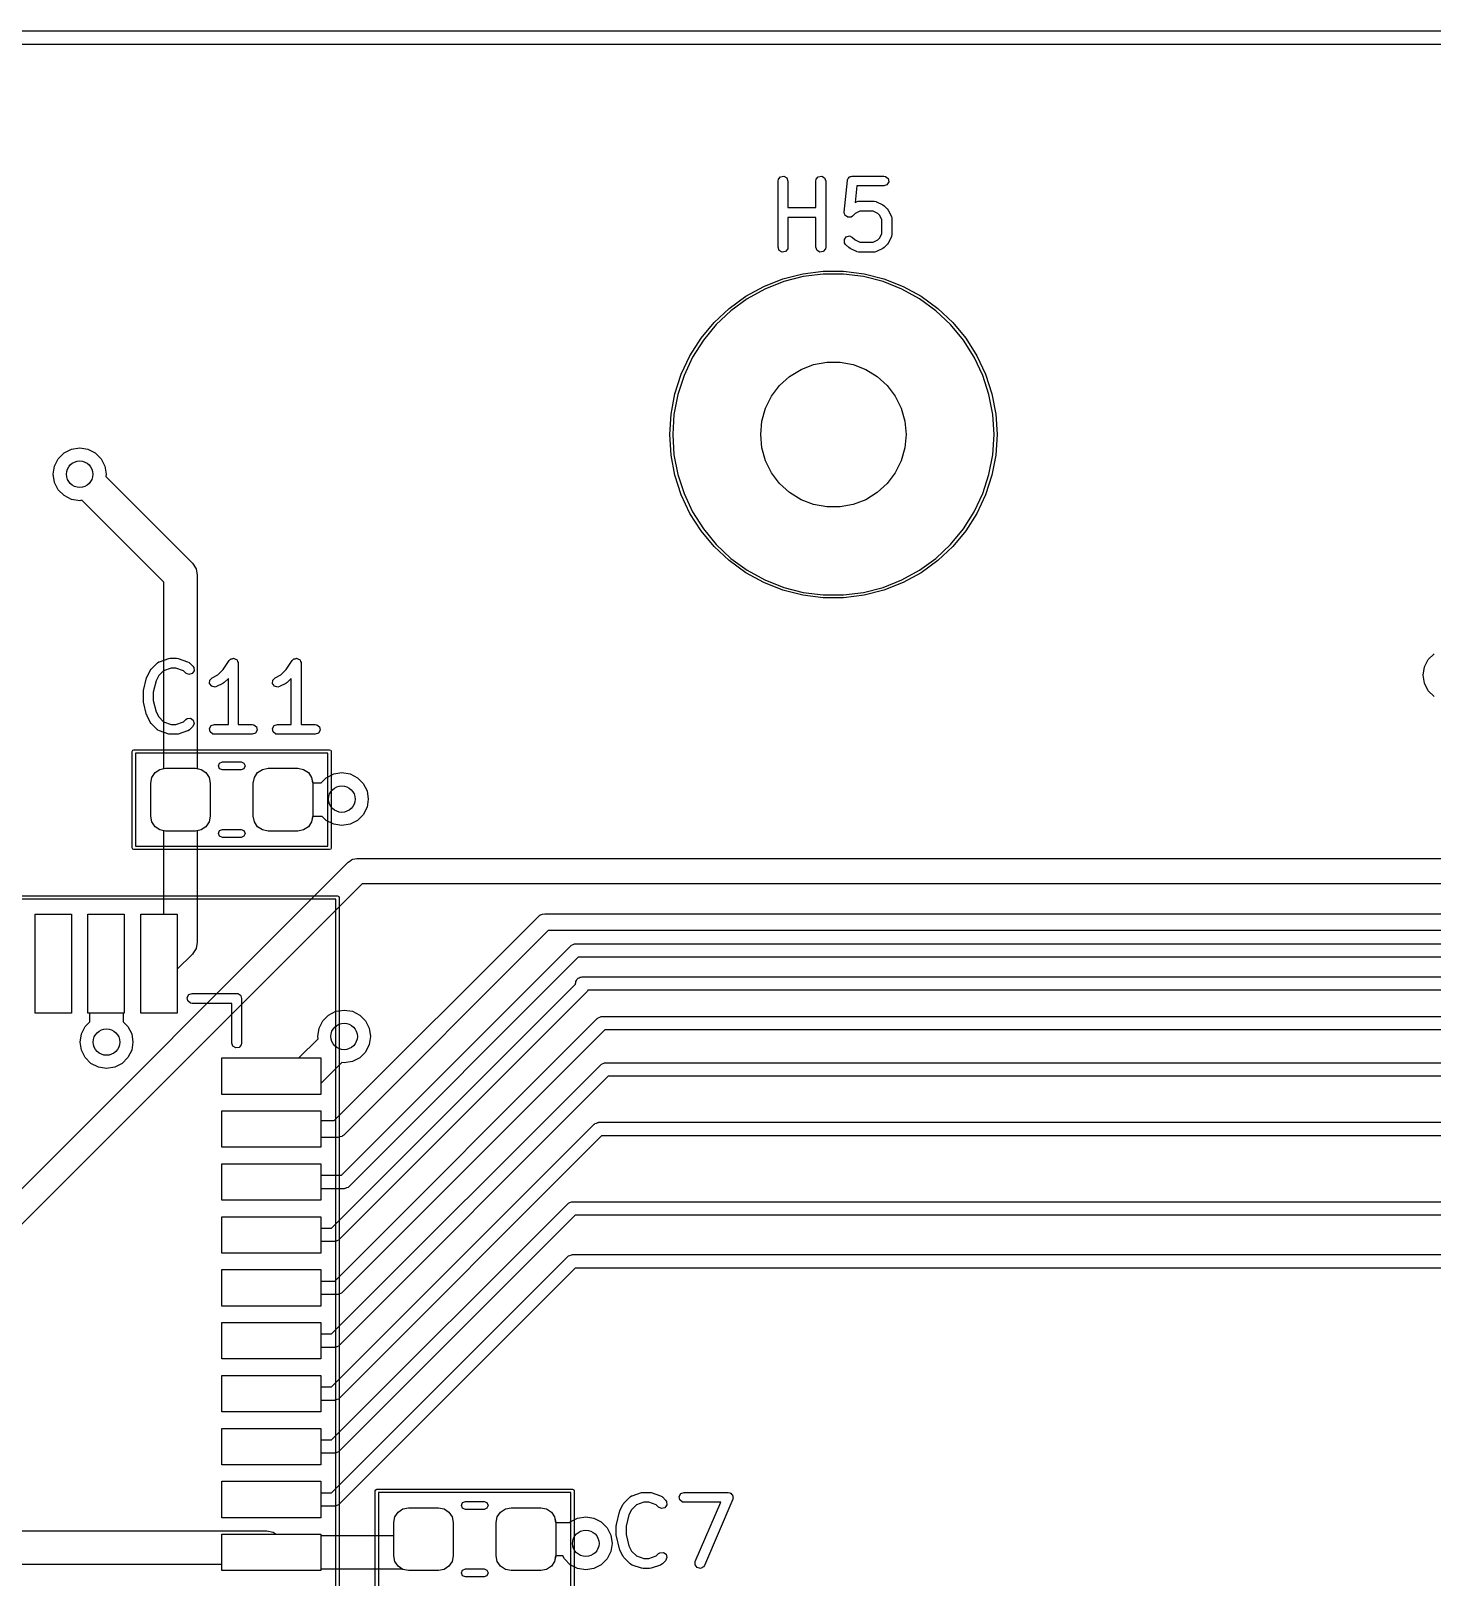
# Model space of a CAD drawing. Extents: x 96 to 198, y -147 to -47.
# Drawn here: x 141.76 to 162.96, y -119.67 to -96.3 of the extents above; entities that cross this region are included whole.
import ezdxf

# ---------------------------------------------------------------- set-up
doc = ezdxf.new("R2010")
doc.units = 0
doc.layers.add('BLACK', color=7, linetype='CONTINUOUS')

msp = doc.modelspace()

# ---------------------------------------------------------------- linework, layer by layer
at = {"layer": 'BLACK', "linetype": 'CONTINUOUS'}
for p, q in [((141.3, -96.2984), (167.458, -96.2984)), ((167.5, -96.5016), (141.402, -96.5016)), ((153.063, -98.5674), (153.068, -98.5417)), ((153.063, -99.5674), (153.063, -98.5674)), ((153.068, -98.5417), (153.101, -98.5024)), ((153.101, -98.5024), (153.151, -98.4935)), ((153.151, -98.4935), (153.196, -98.5192)), ((153.196, -98.5192), (153.213, -98.5674)), ((153.213, -98.5674), (153.213, -98.9686)), ((153.635, -98.5674), (153.639, -98.5417)), ((153.635, -98.9686), (153.635, -98.5674)), ((153.639, -98.5417), (153.672, -98.5024)), ((153.672, -98.5024), (153.723, -98.4935)), ((153.723, -98.4935), (153.767, -98.5192)), ((153.767, -98.5192), (153.785, -98.5674)), ((153.785, -98.5674), (153.785, -99.5674)), ((154.063, -99.0361), (154.111, -98.5599)), ((154.111, -98.5599), (154.112, -98.5561)), ((154.112, -98.5544), (154.113, -98.5517)), ((154.112, -98.5561), (154.112, -98.5544)), ((154.113, -98.5517), (154.118, -98.5348)), ((154.118, -98.5348), (154.13, -98.5237)), ((154.13, -98.5237), (154.138, -98.5099)), ((154.138, -98.5099), (154.147, -98.5063)), ((154.147, -98.5063), (154.155, -98.499)), ((154.155, -98.499), (154.171, -98.4978)), ((154.171, -98.4978), (154.186, -98.4924)), ((154.186, -98.4924), (154.662, -98.4924)), ((154.662, -98.4924), (154.688, -98.4969)), ((154.71, -98.6248), (154.662, -98.6424)), ((154.688, -98.4969), (154.727, -98.5299)), ((154.736, -98.5804), (154.71, -98.6248)), ((154.727, -98.5299), (154.736, -98.5804)), ((154.254, -98.6424), (154.229, -98.8906)), ((154.247, -98.8813), (154.272, -98.8738)), ((154.662, -98.6424), (154.254, -98.6424)), ((154.272, -98.8738), (154.277, -98.8749)), ((154.277, -98.8749), (154.281, -98.8733)), ((154.281, -98.8733), (154.519, -98.8733)), ((154.519, -98.8733), (154.545, -98.8779)), ((153.213, -98.9686), (153.635, -98.9686)), ((154.064, -99.0366), (154.063, -99.0361)), ((154.063, -99.037), (154.064, -99.0366)), ((154.07, -99.0614), (154.063, -99.037)), ((154.076, -99.0858), (154.07, -99.0614)), ((154.077, -99.0861), (154.076, -99.0858)), ((154.077, -99.0866), (154.077, -99.0861)), ((154.097, -99.101), (154.077, -99.0866)), ((154.118, -99.1158), (154.097, -99.101)), ((154.191, -99.0966), (154.17, -99.1115)), ((154.23, -99.0576), (154.191, -99.0966)), ((154.229, -98.8906), (154.247, -98.8813)), ((154.299, -99.0233), (154.23, -99.0576)), ((154.501, -99.0233), (154.299, -99.0233)), ((154.57, -99.0576), (154.501, -99.0233)), ((154.545, -98.8779), (154.548, -98.8807)), ((154.548, -98.8807), (154.553, -98.8813)), ((154.553, -98.8813), (154.648, -98.9289)), ((154.6, -99.088), (154.57, -99.0576)), ((154.635, -99.1565), (154.6, -99.088)), ((154.648, -98.9289), (154.666, -98.9422)), ((154.666, -98.9422), (154.667, -98.9429)), ((154.667, -98.9429), (154.715, -98.9905)), ((154.715, -98.9905), (154.728, -99.0089)), ((154.728, -99.0089), (154.729, -99.01)), ((154.729, -99.01), (154.777, -99.1053)), ((154.777, -99.1053), (154.784, -99.1302)), ((153.635, -99.1186), (153.213, -99.1186)), ((153.213, -99.1186), (153.213, -99.5674)), ((153.635, -99.5674), (153.635, -99.1186)), ((154.119, -99.116), (154.118, -99.1157)), ((154.118, -99.1157), (154.118, -99.1158)), ((154.144, -99.1138), (154.119, -99.116)), ((154.169, -99.1119), (154.144, -99.1138)), ((154.17, -99.1115), (154.169, -99.1116)), ((154.169, -99.1116), (154.169, -99.1119)), ((154.635, -99.3592), (154.635, -99.1565)), ((154.784, -99.1302), (154.783, -99.1346)), ((154.783, -99.1346), (154.785, -99.1388)), ((154.785, -99.1388), (154.785, -99.3769)), ((153.081, -99.6156), (153.063, -99.5674)), ((153.213, -99.5674), (153.209, -99.593)), ((153.652, -99.6156), (153.635, -99.5674)), ((153.785, -99.5674), (153.78, -99.593)), ((154.066, -99.4527), (154.095, -99.4107)), ((154.07, -99.5038), (154.066, -99.4527)), ((154.085, -99.5252), (154.07, -99.5038)), ((154.133, -99.5728), (154.085, -99.5252)), ((154.095, -99.4107), (154.145, -99.3974)), ((154.134, -99.5735), (154.133, -99.5728)), ((154.152, -99.5868), (154.134, -99.5735)), ((154.145, -99.3974), (154.191, -99.4191)), ((154.191, -99.4191), (154.23, -99.4581)), ((154.23, -99.4581), (154.299, -99.4924)), ((154.299, -99.4924), (154.501, -99.4924)), ((154.501, -99.4924), (154.57, -99.4581)), ((154.57, -99.4581), (154.6, -99.4277)), ((154.6, -99.4277), (154.635, -99.3592)), ((154.667, -99.5728), (154.649, -99.5857)), ((154.715, -99.5252), (154.667, -99.5728)), ((154.716, -99.5237), (154.715, -99.5252)), ((154.729, -99.5057), (154.716, -99.5237)), ((154.777, -99.4104), (154.729, -99.5057)), ((154.78, -99.4026), (154.777, -99.406)), ((154.777, -99.406), (154.777, -99.4104)), ((154.785, -99.3769), (154.78, -99.4026)), ((153.125, -99.6412), (153.081, -99.6156)), ((153.176, -99.6323), (153.125, -99.6412)), ((153.209, -99.593), (153.176, -99.6323)), ((153.696, -99.6412), (153.652, -99.6156)), ((153.747, -99.6323), (153.696, -99.6412)), ((153.78, -99.593), (153.747, -99.6323)), ((154.247, -99.6345), (154.152, -99.5868)), ((154.252, -99.635), (154.247, -99.6345)), ((154.255, -99.6379), (154.252, -99.635)), ((154.281, -99.6424), (154.255, -99.6379)), ((154.519, -99.6424), (154.281, -99.6424)), ((154.523, -99.6408), (154.519, -99.6424)), ((154.528, -99.6419), (154.523, -99.6408)), ((154.553, -99.6345), (154.528, -99.6419)), ((154.648, -99.5868), (154.553, -99.6345)), ((154.649, -99.5857), (154.648, -99.5868)), ((153.135, -100.046), (153.436, -99.9688)), ((153.445, -100.013), (153.149, -100.089)), ((153.436, -99.9688), (153.745, -99.9299)), ((153.747, -99.975), (153.445, -100.013)), ((153.745, -99.9299), (154.055, -99.9299)), ((154.053, -99.975), (153.747, -99.975)), ((154.355, -100.013), (154.053, -99.975)), ((154.055, -99.9299), (154.364, -99.9688)), ((154.651, -100.089), (154.355, -100.013)), ((154.364, -99.9688), (154.665, -100.046)), ((152.574, -100.31), (152.846, -100.161)), ((152.865, -100.201), (152.598, -100.348)), ((152.846, -100.161), (153.135, -100.046)), ((153.149, -100.089), (152.865, -100.201)), ((154.935, -100.201), (154.651, -100.089)), ((154.665, -100.046), (154.954, -100.161)), ((155.202, -100.348), (154.935, -100.201)), ((154.954, -100.161), (155.226, -100.31)), ((152.096, -100.706), (152.322, -100.493)), ((152.322, -100.493), (152.574, -100.31)), ((152.598, -100.348), (152.351, -100.528)), ((155.449, -100.528), (155.202, -100.348)), ((155.226, -100.31), (155.478, -100.493)), ((155.478, -100.493), (155.704, -100.706)), ((151.898, -100.945), (152.096, -100.706)), ((152.129, -100.737), (151.934, -100.972)), ((152.351, -100.528), (152.129, -100.737)), ((155.671, -100.737), (155.449, -100.528)), ((155.866, -100.972), (155.671, -100.737)), ((155.704, -100.706), (155.902, -100.945)), ((151.731, -101.208), (151.898, -100.945)), ((151.934, -100.972), (151.771, -101.229)), ((156.029, -101.229), (155.866, -100.972)), ((155.902, -100.945), (156.069, -101.208)), ((151.599, -101.489), (151.731, -101.208)), ((156.069, -101.208), (156.201, -101.489)), ((151.771, -101.229), (151.641, -101.506)), ((153.237, -101.522), (153.41, -101.415)), ((153.41, -101.415), (153.599, -101.342)), ((153.599, -101.342), (153.799, -101.305)), ((153.799, -101.305), (154.001, -101.305)), ((154.001, -101.305), (154.201, -101.342)), ((154.201, -101.342), (154.39, -101.415)), ((154.39, -101.415), (154.563, -101.522)), ((156.159, -101.506), (156.029, -101.229)), ((151.503, -101.784), (151.599, -101.489)), ((151.641, -101.506), (151.547, -101.796)), ((152.965, -101.821), (153.087, -101.659)), ((153.087, -101.659), (153.237, -101.522)), ((154.563, -101.522), (154.713, -101.659)), ((154.713, -101.659), (154.835, -101.821)), ((156.253, -101.796), (156.159, -101.506)), ((156.201, -101.489), (156.297, -101.784)), ((151.445, -102.09), (151.503, -101.784)), ((151.547, -101.796), (151.489, -102.095)), ((152.874, -102.003), (152.965, -101.821)), ((154.835, -101.821), (154.926, -102.003)), ((156.311, -102.095), (156.253, -101.796)), ((156.297, -101.784), (156.355, -102.09)), ((151.425, -102.4), (151.445, -102.09)), ((151.489, -102.095), (151.47, -102.4)), ((152.819, -102.198), (152.874, -102.003)), ((154.926, -102.003), (154.981, -102.198)), ((156.33, -102.4), (156.311, -102.095)), ((156.355, -102.09), (156.375, -102.4)), ((152.8, -102.4), (152.819, -102.198)), ((154.981, -102.198), (155, -102.4)), ((142.376, -102.62), (142.5, -102.6)), ((142.5, -102.6), (142.624, -102.62)), ((151.445, -102.71), (151.425, -102.4)), ((151.47, -102.4), (151.489, -102.705)), ((152.819, -102.602), (152.8, -102.4)), ((152.874, -102.797), (152.819, -102.602)), ((154.981, -102.602), (154.926, -102.797)), ((155, -102.4), (154.981, -102.602)), ((156.311, -102.705), (156.33, -102.4)), ((156.375, -102.4), (156.355, -102.71)), ((142.12, -102.876), (142.176, -102.765)), ((142.176, -102.765), (142.265, -102.676)), ((142.265, -102.676), (142.376, -102.62)), ((142.624, -102.62), (142.735, -102.676)), ((142.735, -102.676), (142.824, -102.765)), ((142.824, -102.765), (142.88, -102.876)), ((151.503, -103.016), (151.445, -102.71)), ((151.489, -102.705), (151.547, -103.004)), ((152.965, -102.979), (152.874, -102.797)), ((154.926, -102.797), (154.835, -102.979)), ((156.253, -103.004), (156.311, -102.705)), ((156.355, -102.71), (156.297, -103.016)), ((142.1, -103), (142.12, -102.876)), ((142.12, -103.124), (142.1, -103)), ((142.88, -102.876), (142.9, -103)), ((142.9, -103), (142.894, -103.035)), ((142.894, -103.035), (144.205, -104.345)), ((151.599, -103.311), (151.503, -103.016)), ((151.547, -103.004), (151.641, -103.294)), ((153.087, -103.141), (152.965, -102.979)), ((154.835, -102.979), (154.713, -103.141)), ((156.159, -103.294), (156.253, -103.004)), ((156.297, -103.016), (156.201, -103.311)), ((142.176, -103.235), (142.12, -103.124)), ((142.265, -103.324), (142.176, -103.235)), ((151.731, -103.592), (151.599, -103.311)), ((151.641, -103.294), (151.771, -103.571)), ((153.237, -103.278), (153.087, -103.141)), ((153.41, -103.385), (153.237, -103.278)), ((154.563, -103.278), (154.39, -103.385)), ((154.713, -103.141), (154.563, -103.278)), ((156.029, -103.571), (156.159, -103.294)), ((156.201, -103.311), (156.069, -103.592)), ((142.376, -103.38), (142.265, -103.324)), ((142.5, -103.4), (142.376, -103.38)), ((142.535, -103.394), (142.5, -103.4)), ((143.771, -104.63), (142.535, -103.394)), ((153.599, -103.458), (153.41, -103.385)), ((153.799, -103.495), (153.599, -103.458)), ((154.001, -103.495), (153.799, -103.495)), ((154.201, -103.458), (154.001, -103.495)), ((154.39, -103.385), (154.201, -103.458)), ((151.898, -103.855), (151.731, -103.592)), ((151.771, -103.571), (151.934, -103.828)), ((155.866, -103.828), (156.029, -103.571)), ((156.069, -103.592), (155.902, -103.855)), ((152.096, -104.094), (151.898, -103.855)), ((151.934, -103.828), (152.129, -104.063)), ((155.671, -104.063), (155.866, -103.828)), ((155.902, -103.855), (155.704, -104.094)), ((152.322, -104.307), (152.096, -104.094)), ((152.129, -104.063), (152.351, -104.272)), ((155.449, -104.272), (155.671, -104.063)), ((155.704, -104.094), (155.478, -104.307)), ((144.205, -104.345), (144.26, -104.428)), ((144.26, -104.428), (144.279, -104.525)), ((152.574, -104.49), (152.322, -104.307)), ((152.351, -104.272), (152.598, -104.452)), ((152.598, -104.452), (152.865, -104.599)), ((154.935, -104.599), (155.202, -104.452)), ((155.202, -104.452), (155.449, -104.272)), ((155.478, -104.307), (155.226, -104.49)), ((143.771, -107.451), (143.771, -104.63)), ((144.279, -104.525), (144.279, -107.451)), ((152.846, -104.639), (152.574, -104.49)), ((153.135, -104.754), (152.846, -104.639)), ((152.865, -104.599), (153.149, -104.711)), ((153.149, -104.711), (153.445, -104.787)), ((154.355, -104.787), (154.651, -104.711)), ((154.651, -104.711), (154.935, -104.599)), ((154.954, -104.639), (154.665, -104.754)), ((155.226, -104.49), (154.954, -104.639)), ((153.436, -104.831), (153.135, -104.754)), ((153.745, -104.87), (153.436, -104.831)), ((153.445, -104.787), (153.747, -104.825)), ((154.055, -104.87), (153.745, -104.87)), ((153.747, -104.825), (154.053, -104.825)), ((154.053, -104.825), (154.355, -104.787)), ((154.364, -104.831), (154.055, -104.87)), ((154.665, -104.754), (154.364, -104.831)), ((143.58, -105.947), (143.676, -105.852)), ((143.676, -105.852), (143.697, -105.837)), ((143.697, -105.837), (143.701, -105.837)), ((143.701, -105.837), (143.705, -105.834)), ((143.705, -105.834), (143.848, -105.786)), ((143.848, -105.786), (143.87, -105.783)), ((143.87, -105.783), (143.871, -105.782)), ((143.871, -105.782), (143.967, -105.782)), ((143.967, -105.782), (143.989, -105.786)), ((143.989, -105.786), (143.99, -105.786)), ((143.99, -105.786), (144.133, -105.834)), ((144.133, -105.834), (144.156, -105.846)), ((144.156, -105.846), (144.158, -105.85)), ((144.158, -105.85), (144.163, -105.852)), ((144.163, -105.852), (144.21, -105.9)), ((144.67, -105.952), (144.761, -105.816)), ((144.761, -105.816), (144.779, -105.797)), ((144.779, -105.797), (144.784, -105.796)), ((144.784, -105.796), (144.786, -105.792)), ((144.786, -105.792), (144.808, -105.789)), ((144.808, -105.789), (144.829, -105.783)), ((144.829, -105.783), (144.833, -105.784)), ((144.833, -105.784), (144.837, -105.784)), ((144.837, -105.784), (144.856, -105.794)), ((144.856, -105.794), (144.876, -105.803)), ((144.876, -105.803), (144.878, -105.807)), ((144.878, -105.807), (144.881, -105.809)), ((144.881, -105.809), (144.889, -105.83)), ((144.889, -105.83), (144.898, -105.849)), ((144.898, -105.849), (144.897, -105.853)), ((144.897, -105.853), (144.899, -105.857)), ((144.899, -105.857), (144.899, -106.782)), ((145.623, -105.952), (145.714, -105.816)), ((145.714, -105.816), (145.732, -105.797)), ((145.732, -105.797), (145.736, -105.796)), ((145.736, -105.796), (145.739, -105.792)), ((145.739, -105.792), (145.76, -105.789)), ((145.76, -105.789), (145.781, -105.783)), ((145.781, -105.783), (145.785, -105.784)), ((145.785, -105.784), (145.789, -105.784)), ((145.789, -105.784), (145.808, -105.794)), ((145.808, -105.794), (145.828, -105.803)), ((145.828, -105.803), (145.83, -105.807)), ((145.83, -105.807), (145.834, -105.809)), ((145.834, -105.809), (145.841, -105.83)), ((145.841, -105.83), (145.851, -105.849)), ((145.851, -105.849), (145.85, -105.853)), ((145.85, -105.853), (145.851, -105.857)), ((145.851, -105.857), (145.851, -106.782)), ((162.84, -105.914), (162.897, -105.802)), ((162.897, -105.802), (162.985, -105.714)), ((143.465, -106.268), (143.513, -106.077)), ((143.513, -106.077), (143.518, -106.065)), ((143.518, -106.065), (143.519, -106.062)), ((143.519, -106.062), (143.566, -105.967)), ((143.566, -105.967), (143.58, -105.949)), ((143.58, -105.949), (143.58, -105.947)), ((143.695, -106.045), (143.656, -106.122)), ((143.769, -105.971), (143.695, -106.045)), ((143.884, -105.932), (143.769, -105.971)), ((143.954, -105.932), (143.884, -105.932)), ((144.069, -105.971), (143.954, -105.932)), ((144.104, -106.006), (144.069, -105.971)), ((144.151, -106.027), (144.104, -106.006)), ((144.2, -106.014), (144.151, -106.027)), ((144.23, -105.972), (144.2, -106.014)), ((144.21, -105.9), (144.225, -105.921)), ((144.225, -105.921), (144.23, -105.972)), ((144.466, -106.164), (144.469, -106.113)), ((144.469, -106.113), (144.505, -106.076)), ((144.505, -106.076), (144.589, -106.034)), ((144.589, -106.034), (144.67, -105.952)), ((144.749, -106.086), (144.686, -106.149)), ((144.749, -106.782), (144.749, -106.086)), ((145.419, -106.164), (145.422, -106.113)), ((145.422, -106.113), (145.457, -106.076)), ((145.457, -106.076), (145.541, -106.034)), ((145.541, -106.034), (145.623, -105.952)), ((145.701, -106.086), (145.639, -106.149)), ((145.701, -106.782), (145.701, -106.086)), ((162.82, -106.037), (162.84, -105.914)), ((162.84, -106.161), (162.82, -106.037)), ((143.463, -106.286), (143.466, -106.271)), ((143.463, -106.429), (143.463, -106.286)), ((143.466, -106.271), (143.465, -106.268)), ((143.656, -106.122), (143.613, -106.295)), ((143.613, -106.295), (143.613, -106.42)), ((144.497, -106.206), (144.466, -106.164)), ((144.547, -106.218), (144.497, -106.206)), ((144.572, -106.21), (144.547, -106.218)), ((144.667, -106.163), (144.572, -106.21)), ((144.668, -106.161), (144.667, -106.163)), ((144.686, -106.149), (144.668, -106.161)), ((145.449, -106.206), (145.419, -106.164)), ((145.499, -106.218), (145.449, -106.206)), ((145.524, -106.21), (145.499, -106.218)), ((145.619, -106.163), (145.524, -106.21)), ((145.62, -106.161), (145.619, -106.163)), ((145.639, -106.149), (145.62, -106.161)), ((162.897, -106.273), (162.84, -106.161)), ((162.985, -106.361), (162.897, -106.273)), ((143.464, -106.432), (143.463, -106.429)), ((143.465, -106.447), (143.464, -106.432)), ((143.513, -106.637), (143.465, -106.447)), ((143.613, -106.42), (143.656, -106.593)), ((143.515, -106.64), (143.513, -106.637)), ((143.519, -106.653), (143.515, -106.64)), ((143.566, -106.748), (143.519, -106.653)), ((143.567, -106.749), (143.566, -106.748)), ((143.58, -106.768), (143.567, -106.749)), ((143.676, -106.863), (143.58, -106.768)), ((143.656, -106.593), (143.695, -106.67)), ((143.695, -106.67), (143.769, -106.744)), ((143.769, -106.744), (143.884, -106.782)), ((143.884, -106.782), (143.954, -106.782)), ((143.954, -106.782), (144.069, -106.744)), ((144.069, -106.744), (144.104, -106.709)), ((144.104, -106.709), (144.125, -106.694)), ((144.125, -106.694), (144.177, -106.69)), ((144.21, -106.815), (144.163, -106.863)), ((144.177, -106.69), (144.219, -106.719)), ((144.232, -106.769), (144.21, -106.815)), ((144.219, -106.719), (144.232, -106.769)), ((144.464, -106.844), (144.49, -106.8)), ((144.49, -106.8), (144.538, -106.782)), ((144.538, -106.782), (144.749, -106.782)), ((144.899, -106.782), (145.11, -106.782)), ((145.11, -106.782), (145.135, -106.787)), ((145.135, -106.787), (145.174, -106.82)), ((145.174, -106.82), (145.183, -106.87)), ((145.417, -106.844), (145.442, -106.8)), ((145.442, -106.8), (145.49, -106.782)), ((145.49, -106.782), (145.701, -106.782)), ((145.851, -106.782), (146.062, -106.782)), ((146.062, -106.782), (146.088, -106.787)), ((146.088, -106.787), (146.127, -106.82)), ((146.127, -106.82), (146.136, -106.87)), ((143.68, -106.865), (143.676, -106.863)), ((143.682, -106.869), (143.68, -106.865)), ((143.705, -106.881), (143.682, -106.869)), ((143.848, -106.929), (143.705, -106.881)), ((143.849, -106.928), (143.848, -106.929)), ((143.871, -106.932), (143.849, -106.928)), ((143.967, -106.932), (143.871, -106.932)), ((143.968, -106.932), (143.967, -106.932)), ((143.99, -106.929), (143.968, -106.932)), ((144.133, -106.881), (143.99, -106.929)), ((144.137, -106.878), (144.133, -106.881)), ((144.141, -106.878), (144.137, -106.878)), ((144.163, -106.863), (144.141, -106.878)), ((144.473, -106.895), (144.464, -106.844)), ((144.512, -106.928), (144.473, -106.895)), ((144.538, -106.932), (144.512, -106.928)), ((145.11, -106.932), (144.538, -106.932)), ((145.158, -106.915), (145.11, -106.932)), ((145.183, -106.87), (145.158, -106.915)), ((145.426, -106.895), (145.417, -106.844)), ((145.465, -106.928), (145.426, -106.895)), ((145.49, -106.932), (145.465, -106.928)), ((146.062, -106.932), (145.49, -106.932)), ((146.11, -106.915), (146.062, -106.932)), ((146.136, -106.87), (146.11, -106.915)), ((143.295, -107.19), (143.302, -107.172)), ((143.295, -108.65), (143.295, -107.19)), ((143.302, -107.172), (143.32, -107.165)), ((143.32, -107.165), (146.28, -107.165)), ((143.345, -107.215), (143.345, -108.625)), ((146.255, -107.215), (143.345, -107.215)), ((146.255, -108.625), (146.255, -107.215)), ((146.28, -107.165), (146.298, -107.172)), ((146.298, -107.172), (146.305, -107.19)), ((146.305, -107.19), (146.305, -108.65)), ((143.592, -107.584), (143.641, -107.511)), ((143.592, -107.584), (143.641, -107.511)), ((143.592, -107.584), (143.641, -107.511)), ((143.641, -107.511), (143.714, -107.462)), ((143.641, -107.511), (143.714, -107.462)), ((143.641, -107.511), (143.714, -107.462)), ((143.714, -107.462), (143.8, -107.445)), ((143.714, -107.462), (143.8, -107.445)), ((143.714, -107.462), (143.771, -107.451)), ((143.8, -107.445), (144.25, -107.445)), ((143.8, -107.445), (144.25, -107.445)), ((144.25, -107.445), (144.336, -107.462)), ((144.25, -107.445), (144.336, -107.462)), ((144.279, -107.451), (144.336, -107.462)), ((144.336, -107.462), (144.409, -107.511)), ((144.336, -107.462), (144.409, -107.511)), ((144.336, -107.462), (144.409, -107.511)), ((144.409, -107.511), (144.458, -107.584)), ((144.409, -107.511), (144.458, -107.584)), ((144.409, -107.511), (144.458, -107.584)), ((144.599, -107.41), (144.617, -107.368)), ((144.617, -107.452), (144.599, -107.41)), ((144.617, -107.368), (144.659, -107.35)), ((144.659, -107.47), (144.617, -107.452)), ((144.659, -107.35), (144.941, -107.35)), ((144.941, -107.47), (144.659, -107.47)), ((144.941, -107.35), (144.983, -107.368)), ((144.983, -107.452), (144.941, -107.47)), ((144.983, -107.368), (145.001, -107.41)), ((145.001, -107.41), (144.983, -107.452)), ((145.142, -107.584), (145.191, -107.511)), ((145.142, -107.584), (145.191, -107.511)), ((145.142, -107.584), (145.191, -107.511)), ((145.191, -107.511), (145.264, -107.462)), ((145.191, -107.511), (145.264, -107.462)), ((145.191, -107.511), (145.264, -107.462)), ((145.264, -107.462), (145.35, -107.445)), ((145.264, -107.462), (145.35, -107.445)), ((145.264, -107.462), (145.35, -107.445)), ((145.35, -107.445), (145.8, -107.445)), ((145.35, -107.445), (145.8, -107.445)), ((145.35, -107.445), (145.8, -107.445)), ((145.8, -107.445), (145.886, -107.462)), ((145.8, -107.445), (145.886, -107.462)), ((145.8, -107.445), (145.886, -107.462)), ((145.886, -107.462), (145.959, -107.511)), ((145.886, -107.462), (145.959, -107.511)), ((145.886, -107.462), (145.959, -107.511)), ((145.959, -107.511), (146.008, -107.584)), ((145.959, -107.511), (146.008, -107.584)), ((145.959, -107.511), (146.008, -107.584)), ((146.342, -107.532), (146.465, -107.512)), ((146.465, -107.512), (146.589, -107.532)), ((143.575, -107.67), (143.592, -107.584)), ((143.575, -107.67), (143.592, -107.584)), ((143.575, -107.67), (143.592, -107.584)), ((143.575, -108.17), (143.575, -107.67)), ((143.575, -108.17), (143.575, -107.67)), ((143.575, -108.17), (143.575, -107.67)), ((144.458, -107.584), (144.475, -107.67)), ((144.458, -107.584), (144.475, -107.67)), ((144.458, -107.584), (144.475, -107.67)), ((144.475, -107.67), (144.475, -108.17)), ((144.475, -107.67), (144.475, -108.17)), ((144.475, -107.67), (144.475, -108.17)), ((145.125, -107.67), (145.142, -107.584)), ((145.125, -107.67), (145.142, -107.584)), ((145.125, -107.67), (145.142, -107.584)), ((145.125, -108.17), (145.125, -107.67)), ((145.125, -108.17), (145.125, -107.67)), ((145.125, -108.17), (145.125, -107.67)), ((146.008, -107.584), (146.024, -107.666)), ((146.008, -107.584), (146.025, -107.67)), ((146.008, -107.584), (146.025, -107.67)), ((146.024, -107.666), (146.153, -107.666)), ((146.025, -107.67), (146.025, -108.17)), ((146.025, -107.67), (146.025, -108.17)), ((146.153, -107.666), (146.23, -107.589)), ((146.23, -107.589), (146.342, -107.532)), ((146.589, -107.532), (146.7, -107.589)), ((146.7, -107.589), (146.789, -107.677)), ((146.789, -107.677), (146.846, -107.789)), ((146.846, -107.789), (146.865, -107.912)), ((146.865, -107.912), (146.846, -108.036)), ((143.592, -108.256), (143.575, -108.17)), ((143.592, -108.256), (143.575, -108.17)), ((143.592, -108.256), (143.575, -108.17)), ((144.475, -108.17), (144.458, -108.256)), ((144.475, -108.17), (144.458, -108.256)), ((144.475, -108.17), (144.458, -108.256)), ((145.142, -108.256), (145.125, -108.17)), ((145.142, -108.256), (145.125, -108.17)), ((145.142, -108.256), (145.125, -108.17)), ((146.025, -108.17), (146.008, -108.256)), ((146.025, -108.17), (146.008, -108.256)), ((146.024, -108.174), (146.008, -108.256)), ((146.168, -108.174), (146.024, -108.174)), ((146.23, -108.236), (146.168, -108.174)), ((146.789, -108.147), (146.7, -108.236)), ((146.846, -108.036), (146.789, -108.147)), ((143.641, -108.329), (143.592, -108.256)), ((143.641, -108.329), (143.592, -108.256)), ((143.641, -108.329), (143.592, -108.256)), ((143.714, -108.378), (143.641, -108.329)), ((143.714, -108.378), (143.641, -108.329)), ((143.714, -108.378), (143.641, -108.329)), ((143.771, -108.389), (143.714, -108.378)), ((143.8, -108.395), (143.714, -108.378)), ((143.8, -108.395), (143.714, -108.378)), ((143.771, -109.65), (143.771, -108.389)), ((144.25, -108.395), (143.8, -108.395)), ((144.25, -108.395), (143.8, -108.395)), ((144.336, -108.378), (144.25, -108.395)), ((144.336, -108.378), (144.25, -108.395)), ((144.336, -108.378), (144.279, -108.389)), ((144.279, -108.389), (144.279, -110.075)), ((144.409, -108.329), (144.336, -108.378)), ((144.409, -108.329), (144.336, -108.378)), ((144.409, -108.329), (144.336, -108.378)), ((144.458, -108.256), (144.409, -108.329)), ((144.458, -108.256), (144.409, -108.329)), ((144.458, -108.256), (144.409, -108.329)), ((144.599, -108.43), (144.617, -108.388)), ((144.617, -108.472), (144.599, -108.43)), ((144.617, -108.388), (144.659, -108.37)), ((144.659, -108.37), (144.941, -108.37)), ((144.941, -108.37), (144.983, -108.388)), ((144.983, -108.388), (145.001, -108.43)), ((145.001, -108.43), (144.983, -108.472)), ((145.191, -108.329), (145.142, -108.256)), ((145.191, -108.329), (145.142, -108.256)), ((145.191, -108.329), (145.142, -108.256)), ((145.264, -108.378), (145.191, -108.329)), ((145.264, -108.378), (145.191, -108.329)), ((145.264, -108.378), (145.191, -108.329)), ((145.35, -108.395), (145.264, -108.378)), ((145.35, -108.395), (145.264, -108.378)), ((145.35, -108.395), (145.264, -108.378)), ((145.8, -108.395), (145.35, -108.395)), ((145.8, -108.395), (145.35, -108.395)), ((145.8, -108.395), (145.35, -108.395)), ((145.886, -108.378), (145.8, -108.395)), ((145.886, -108.378), (145.8, -108.395)), ((145.886, -108.378), (145.8, -108.395)), ((145.959, -108.329), (145.886, -108.378)), ((145.959, -108.329), (145.886, -108.378)), ((145.959, -108.329), (145.886, -108.378)), ((146.008, -108.256), (145.959, -108.329)), ((146.008, -108.256), (145.959, -108.329)), ((146.008, -108.256), (145.959, -108.329)), ((146.342, -108.293), (146.23, -108.236)), ((146.465, -108.312), (146.342, -108.293)), ((146.589, -108.293), (146.465, -108.312)), ((146.7, -108.236), (146.589, -108.293)), ((143.302, -108.668), (143.295, -108.65)), ((143.32, -108.675), (143.302, -108.668)), ((146.28, -108.675), (143.32, -108.675)), ((143.345, -108.625), (146.255, -108.625)), ((144.659, -108.49), (144.617, -108.472)), ((144.941, -108.49), (144.659, -108.49)), ((144.983, -108.472), (144.941, -108.49)), ((146.298, -108.668), (146.28, -108.675)), ((146.305, -108.65), (146.298, -108.668)), ((141.115, -114.309), (146.559, -108.865)), ((146.559, -108.865), (146.586, -108.848)), ((146.586, -108.848), (146.611, -108.828)), ((146.611, -108.828), (146.622, -108.826)), ((146.622, -108.826), (146.631, -108.82)), ((146.631, -108.82), (146.663, -108.817)), ((146.663, -108.817), (146.694, -108.809)), ((146.694, -108.809), (166.059, -108.809)), ((133, -109.375), (146.4, -109.375)), ((146.773, -109.191), (141.44, -114.523)), ((146.4, -109.375), (146.418, -109.382)), ((146.418, -109.382), (146.425, -109.4)), ((166.25, -109.191), (146.773, -109.191)), ((146.375, -109.425), (133.025, -109.425)), ((146.375, -122.775), (146.375, -109.425)), ((146.425, -109.4), (146.425, -122.8)), ((141.825, -111.15), (141.825, -109.65)), ((141.825, -109.65), (142.375, -109.65)), ((141.825, -111.15), (141.825, -109.65)), ((141.825, -109.65), (142.375, -109.65)), ((141.825, -111.15), (141.825, -109.65)), ((141.825, -109.65), (142.375, -109.65)), ((142.375, -109.65), (142.375, -111.15)), ((142.375, -109.65), (142.375, -111.15)), ((142.375, -109.65), (142.375, -111.15)), ((142.625, -111.15), (142.625, -109.65)), ((142.625, -109.65), (143.175, -109.65)), ((142.625, -111.15), (142.625, -109.65)), ((142.625, -109.65), (143.175, -109.65)), ((142.625, -111.15), (142.625, -109.65)), ((142.625, -109.65), (143.175, -109.65)), ((143.175, -109.65), (143.175, -111.15)), ((143.175, -109.65), (143.175, -111.15)), ((143.175, -109.65), (143.175, -111.15)), ((143.425, -111.15), (143.425, -109.65)), ((143.425, -109.65), (143.771, -109.65)), ((143.425, -111.15), (143.425, -109.65)), ((143.425, -109.65), (143.975, -109.65)), ((143.425, -111.15), (143.425, -109.65)), ((143.425, -109.65), (143.975, -109.65)), ((143.975, -109.65), (143.975, -111.15)), ((143.975, -109.65), (143.975, -111.15)), ((146.351, -112.773), (149.443, -109.682)), ((149.443, -109.682), (149.461, -109.668)), ((149.461, -109.668), (149.464, -109.665)), ((149.464, -109.665), (149.467, -109.664)), ((149.467, -109.664), (149.472, -109.66)), ((149.472, -109.66), (149.502, -109.653)), ((149.502, -109.653), (149.533, -109.644)), ((149.533, -109.644), (171.676, -109.644)), ((144.279, -110.075), (144.26, -110.172)), ((149.585, -109.898), (146.494, -112.99)), ((171.729, -109.898), (149.585, -109.898)), ((144.205, -110.255), (143.975, -110.484)), ((144.22, -110.231), (144.205, -110.255)), ((144.26, -110.172), (144.22, -110.231)), ((146.458, -113.598), (149.928, -110.128)), ((150.042, -110.302), (146.572, -113.772)), ((149.928, -110.128), (149.935, -110.124)), ((149.935, -110.124), (149.94, -110.118)), ((149.94, -110.118), (149.963, -110.11)), ((149.963, -110.11), (149.984, -110.1)), ((149.984, -110.1), (149.992, -110.101)), ((149.992, -110.101), (150, -110.098)), ((150, -110.098), (181.998, -110.098)), ((182.1, -110.302), (150.042, -110.302)), ((143.975, -110.484), (143.975, -111.15)), ((146.311, -114.398), (149.998, -110.711)), ((149.998, -110.7), (150.003, -110.685)), ((149.998, -110.711), (149.998, -110.7)), ((150.003, -110.669), (150.013, -110.656)), ((150.003, -110.685), (150.003, -110.669)), ((150.013, -110.656), (150.018, -110.64)), ((150.018, -110.64), (150.031, -110.631)), ((150.031, -110.631), (150.04, -110.618)), ((150.04, -110.618), (150.056, -110.613)), ((150.056, -110.613), (150.069, -110.603)), ((150.069, -110.603), (150.085, -110.603)), ((150.085, -110.603), (150.1, -110.598)), ((150.1, -110.598), (182.998, -110.598)), ((144.126, -110.912), (144.152, -110.868)), ((144.135, -110.962), (144.126, -110.912)), ((144.174, -110.995), (144.135, -110.962)), ((144.152, -110.868), (144.2, -110.85)), ((144.2, -111), (144.174, -110.995)), ((144.2, -110.85), (144.875, -110.85)), ((144.8, -111), (144.2, -111)), ((144.8, -111.6), (144.8, -111)), ((144.875, -110.85), (144.885, -110.852)), ((144.885, -110.852), (144.888, -110.851)), ((144.888, -110.851), (144.891, -110.853)), ((144.891, -110.853), (144.901, -110.855)), ((144.901, -110.855), (144.916, -110.867)), ((144.916, -110.867), (144.932, -110.877)), ((144.932, -110.877), (144.935, -110.883)), ((144.935, -110.883), (144.94, -110.887)), ((144.94, -110.887), (144.943, -110.907)), ((144.943, -110.907), (144.95, -110.925)), ((144.95, -110.925), (144.95, -111.6)), ((150.172, -110.825), (146.425, -114.572)), ((150.176, -110.818), (150.172, -110.825)), ((150.182, -110.813), (150.176, -110.818)), ((150.186, -110.802), (150.182, -110.813)), ((182.958, -110.802), (150.186, -110.802)), ((142.375, -111.15), (141.825, -111.15)), ((142.375, -111.15), (141.825, -111.15)), ((142.375, -111.15), (141.825, -111.15)), ((142.652, -111.15), (142.625, -111.15)), ((143.175, -111.15), (142.625, -111.15)), ((143.175, -111.15), (142.625, -111.15)), ((142.652, -111.28), (142.652, -111.15)), ((143.175, -111.15), (143.16, -111.15)), ((143.16, -111.15), (143.16, -111.28)), ((143.975, -111.15), (143.425, -111.15)), ((143.975, -111.15), (143.425, -111.15)), ((143.975, -111.15), (143.425, -111.15)), ((146.176, -111.265), (146.265, -111.176)), ((146.265, -111.176), (146.376, -111.12)), ((146.358, -115.198), (150.328, -111.228)), ((146.376, -111.12), (146.5, -111.1)), ((146.5, -111.1), (146.624, -111.12)), ((146.624, -111.12), (146.735, -111.176)), ((146.735, -111.176), (146.824, -111.265)), ((150.328, -111.228), (150.33, -111.227)), ((150.33, -111.227), (150.337, -111.223)), ((150.337, -111.223), (150.342, -111.216)), ((150.342, -111.216), (150.365, -111.209)), ((150.365, -111.209), (150.386, -111.198)), ((150.386, -111.198), (150.394, -111.199)), ((150.394, -111.199), (150.402, -111.197)), ((150.402, -111.197), (185.216, -111.197)), ((142.506, -111.585), (142.526, -111.461)), ((142.526, -111.461), (142.583, -111.35)), ((142.583, -111.35), (142.652, -111.28)), ((143.16, -111.28), (143.23, -111.35)), ((143.23, -111.35), (143.287, -111.461)), ((143.287, -111.461), (143.306, -111.585)), ((146.1, -111.5), (146.12, -111.376)), ((146.12, -111.376), (146.176, -111.265)), ((150.444, -111.4), (146.472, -115.372)), ((146.824, -111.265), (146.88, -111.376)), ((146.88, -111.376), (146.9, -111.5)), ((185.216, -111.4), (150.444, -111.4)), ((142.526, -111.709), (142.506, -111.585)), ((142.583, -111.82), (142.526, -111.709)), ((143.287, -111.709), (143.23, -111.82)), ((143.306, -111.585), (143.287, -111.709)), ((144.818, -111.648), (144.8, -111.6)), ((144.862, -111.674), (144.818, -111.648)), ((144.912, -111.665), (144.862, -111.674)), ((144.945, -111.626), (144.912, -111.665)), ((144.95, -111.6), (144.945, -111.626)), ((145.816, -111.825), (146.106, -111.535)), ((146.106, -111.535), (146.1, -111.5)), ((146.88, -111.624), (146.824, -111.735)), ((146.9, -111.5), (146.88, -111.624)), ((142.671, -111.909), (142.583, -111.82)), ((142.783, -111.966), (142.671, -111.909)), ((143.141, -111.909), (143.03, -111.966)), ((143.23, -111.82), (143.141, -111.909)), ((144.65, -112.375), (144.65, -111.825)), ((144.65, -111.825), (145.816, -111.825)), ((144.65, -112.375), (144.65, -111.825)), ((144.65, -111.825), (146.15, -111.825)), ((144.65, -112.375), (144.65, -111.825)), ((144.65, -111.825), (146.15, -111.825)), ((146.15, -111.825), (146.15, -112.375)), ((146.15, -111.825), (146.15, -112.375)), ((146.465, -111.894), (146.15, -112.209)), ((146.311, -115.998), (150.381, -111.928)), ((146.5, -111.9), (146.465, -111.894)), ((146.624, -111.88), (146.5, -111.9)), ((146.735, -111.824), (146.624, -111.88)), ((146.824, -111.735), (146.735, -111.824)), ((150.381, -111.928), (150.389, -111.924)), ((150.389, -111.924), (150.393, -111.918)), ((150.393, -111.918), (150.416, -111.91)), ((150.416, -111.91), (150.437, -111.9)), ((150.437, -111.9), (150.445, -111.901)), ((150.445, -111.901), (150.453, -111.898)), ((150.453, -111.898), (184.016, -111.898)), ((142.906, -111.985), (142.783, -111.966)), ((143.03, -111.966), (142.906, -111.985)), ((150.495, -112.102), (146.425, -116.172)), ((184.016, -112.102), (150.495, -112.102)), ((146.15, -112.375), (144.65, -112.375)), ((146.15, -112.375), (144.65, -112.375)), ((146.15, -112.375), (144.65, -112.375)), ((146.15, -112.209), (146.15, -112.375)), ((144.65, -113.175), (144.65, -112.625)), ((144.65, -112.625), (146.15, -112.625)), ((144.65, -113.175), (144.65, -112.625)), ((144.65, -112.625), (146.15, -112.625)), ((144.65, -113.175), (144.65, -112.625)), ((144.65, -112.625), (146.15, -112.625)), ((146.15, -112.625), (146.15, -112.773)), ((146.15, -112.625), (146.15, -113.175)), ((146.15, -112.625), (146.15, -113.175)), ((146.15, -112.773), (146.351, -112.773)), ((146.311, -116.798), (150.281, -112.828)), ((150.281, -112.828), (150.289, -112.824)), ((150.289, -112.824), (150.293, -112.818)), ((150.293, -112.818), (150.316, -112.81)), ((150.316, -112.81), (150.337, -112.8)), ((150.337, -112.8), (150.345, -112.801)), ((150.345, -112.801), (150.353, -112.798)), ((150.353, -112.798), (185.116, -112.798)), ((146.404, -113.027), (146.15, -113.027)), ((146.15, -113.027), (146.15, -113.175)), ((146.434, -113.018), (146.404, -113.027)), ((150.395, -113.002), (146.425, -116.972)), ((146.465, -113.011), (146.434, -113.018)), ((146.47, -113.008), (146.465, -113.011)), ((146.473, -113.007), (146.47, -113.008)), ((146.476, -113.003), (146.473, -113.007)), ((146.494, -112.99), (146.476, -113.003)), ((185.116, -113.002), (150.395, -113.002)), ((146.15, -113.175), (144.65, -113.175)), ((146.15, -113.175), (144.65, -113.175)), ((146.15, -113.175), (144.65, -113.175)), ((144.65, -113.975), (144.65, -113.425)), ((144.65, -113.425), (146.15, -113.425)), ((144.65, -113.975), (144.65, -113.425)), ((144.65, -113.425), (146.15, -113.425)), ((144.65, -113.975), (144.65, -113.425)), ((144.65, -113.425), (146.15, -113.425)), ((146.15, -113.425), (146.15, -113.598)), ((146.15, -113.425), (146.15, -113.975)), ((146.15, -113.425), (146.15, -113.975)), ((146.15, -113.598), (146.458, -113.598)), ((146.5, -113.802), (146.15, -113.802)), ((146.15, -113.802), (146.15, -113.975)), ((146.508, -113.799), (146.5, -113.802)), ((146.516, -113.8), (146.508, -113.799)), ((146.537, -113.79), (146.516, -113.8)), ((146.56, -113.782), (146.537, -113.79)), ((146.565, -113.776), (146.56, -113.782)), ((146.572, -113.772), (146.565, -113.776)), ((146.15, -113.975), (144.65, -113.975)), ((146.15, -113.975), (144.65, -113.975)), ((146.15, -113.975), (144.65, -113.975)), ((146.311, -117.598), (149.881, -114.028)), ((149.881, -114.028), (149.889, -114.024)), ((149.889, -114.024), (149.893, -114.018)), ((149.893, -114.018), (149.916, -114.01)), ((149.916, -114.01), (149.937, -114)), ((149.937, -114), (149.945, -114.001)), ((149.945, -114.001), (149.953, -113.998)), ((149.953, -113.998), (150.2, -113.998)), ((150.2, -113.998), (183.816, -113.998)), ((144.65, -114.775), (144.65, -114.225)), ((144.65, -114.225), (146.15, -114.225)), ((144.65, -114.775), (144.65, -114.225)), ((144.65, -114.225), (146.15, -114.225)), ((144.65, -114.775), (144.65, -114.225)), ((144.65, -114.225), (146.15, -114.225)), ((146.15, -114.225), (146.15, -114.398)), ((146.15, -114.225), (146.15, -114.775)), ((146.15, -114.225), (146.15, -114.775)), ((149.995, -114.202), (146.425, -117.772)), ((150.2, -114.202), (149.995, -114.202)), ((183.816, -114.202), (150.2, -114.202)), ((146.15, -114.398), (146.311, -114.398)), ((146.353, -114.602), (146.15, -114.602)), ((146.15, -114.602), (146.15, -114.775)), ((146.361, -114.599), (146.353, -114.602)), ((146.369, -114.6), (146.361, -114.599)), ((146.39, -114.59), (146.369, -114.6)), ((146.413, -114.582), (146.39, -114.59)), ((146.418, -114.576), (146.413, -114.582)), ((146.425, -114.572), (146.418, -114.576)), ((146.15, -114.775), (144.65, -114.775)), ((146.15, -114.775), (144.65, -114.775)), ((146.15, -114.775), (144.65, -114.775)), ((146.311, -118.398), (149.881, -114.828)), ((149.995, -115.002), (146.425, -118.572)), ((149.881, -114.828), (149.889, -114.824)), ((149.889, -114.824), (149.893, -114.818)), ((149.893, -114.818), (149.916, -114.81)), ((149.916, -114.81), (149.937, -114.8)), ((149.937, -114.8), (149.945, -114.801)), ((149.945, -114.801), (149.953, -114.798)), ((149.953, -114.798), (185.116, -114.798)), ((185.116, -115.002), (149.995, -115.002)), ((144.65, -115.575), (144.65, -115.025)), ((144.65, -115.025), (146.15, -115.025)), ((144.65, -115.575), (144.65, -115.025)), ((144.65, -115.025), (146.15, -115.025)), ((144.65, -115.575), (144.65, -115.025)), ((144.65, -115.025), (146.15, -115.025)), ((146.15, -115.025), (146.15, -115.198)), ((146.15, -115.025), (146.15, -115.575)), ((146.15, -115.025), (146.15, -115.575)), ((146.15, -115.198), (146.358, -115.198)), ((146.4, -115.402), (146.15, -115.402)), ((146.15, -115.402), (146.15, -115.575)), ((146.408, -115.399), (146.4, -115.402)), ((146.416, -115.4), (146.408, -115.399)), ((146.437, -115.39), (146.416, -115.4)), ((146.46, -115.382), (146.437, -115.39)), ((146.465, -115.376), (146.46, -115.382)), ((146.472, -115.372), (146.465, -115.376)), ((146.15, -115.575), (144.65, -115.575)), ((146.15, -115.575), (144.65, -115.575)), ((146.15, -115.575), (144.65, -115.575)), ((144.65, -116.375), (144.65, -115.825)), ((144.65, -115.825), (146.15, -115.825)), ((144.65, -116.375), (144.65, -115.825)), ((144.65, -115.825), (146.15, -115.825)), ((144.65, -116.375), (144.65, -115.825)), ((144.65, -115.825), (146.15, -115.825)), ((146.15, -115.825), (146.15, -115.998)), ((146.15, -115.825), (146.15, -116.375)), ((146.15, -115.825), (146.15, -116.375)), ((146.15, -115.998), (146.311, -115.998)), ((146.15, -116.375), (144.65, -116.375)), ((146.15, -116.375), (144.65, -116.375)), ((146.15, -116.375), (144.65, -116.375)), ((146.353, -116.202), (146.15, -116.202)), ((146.15, -116.202), (146.15, -116.375)), ((146.361, -116.199), (146.353, -116.202)), ((146.369, -116.2), (146.361, -116.199)), ((146.39, -116.19), (146.369, -116.2)), ((146.413, -116.182), (146.39, -116.19)), ((146.418, -116.176), (146.413, -116.182)), ((146.425, -116.172), (146.418, -116.176)), ((144.65, -117.175), (144.65, -116.625)), ((144.65, -116.625), (146.15, -116.625)), ((144.65, -117.175), (144.65, -116.625)), ((144.65, -116.625), (146.15, -116.625)), ((144.65, -117.175), (144.65, -116.625)), ((144.65, -116.625), (146.15, -116.625)), ((146.15, -116.625), (146.15, -116.798)), ((146.15, -116.625), (146.15, -117.175)), ((146.15, -116.625), (146.15, -117.175)), ((146.15, -116.798), (146.311, -116.798)), ((146.353, -117.002), (146.15, -117.002)), ((146.15, -117.002), (146.15, -117.175)), ((146.361, -116.999), (146.353, -117.002)), ((146.369, -117), (146.361, -116.999)), ((146.39, -116.99), (146.369, -117)), ((146.413, -116.982), (146.39, -116.99)), ((146.418, -116.976), (146.413, -116.982)), ((146.425, -116.972), (146.418, -116.976)), ((146.15, -117.175), (144.65, -117.175)), ((146.15, -117.175), (144.65, -117.175)), ((146.15, -117.175), (144.65, -117.175)), ((144.65, -117.975), (144.65, -117.425)), ((144.65, -117.425), (146.15, -117.425)), ((144.65, -117.975), (144.65, -117.425)), ((144.65, -117.425), (146.15, -117.425)), ((144.65, -117.975), (144.65, -117.425)), ((144.65, -117.425), (146.15, -117.425)), ((146.15, -117.425), (146.15, -117.598)), ((146.15, -117.425), (146.15, -117.975)), ((146.15, -117.425), (146.15, -117.975)), ((146.15, -117.598), (146.311, -117.598)), ((146.353, -117.802), (146.15, -117.802)), ((146.15, -117.802), (146.15, -117.975)), ((146.361, -117.799), (146.353, -117.802)), ((146.369, -117.8), (146.361, -117.799)), ((146.39, -117.79), (146.369, -117.8)), ((146.413, -117.782), (146.39, -117.79)), ((146.418, -117.776), (146.413, -117.782)), ((146.425, -117.772), (146.418, -117.776)), ((146.15, -117.975), (144.65, -117.975)), ((146.15, -117.975), (144.65, -117.975)), ((146.15, -117.975), (144.65, -117.975)), ((144.65, -118.775), (144.65, -118.225)), ((144.65, -118.225), (146.15, -118.225)), ((144.65, -118.775), (144.65, -118.225)), ((144.65, -118.225), (146.15, -118.225)), ((144.65, -118.775), (144.65, -118.225)), ((144.65, -118.225), (146.15, -118.225)), ((146.15, -118.225), (146.15, -118.398)), ((146.15, -118.225), (146.15, -118.775)), ((146.15, -118.225), (146.15, -118.775)), ((146.15, -118.398), (146.311, -118.398)), ((146.97, -118.37), (146.977, -118.352)), ((146.97, -119.83), (146.97, -118.37)), ((146.977, -118.352), (146.995, -118.345)), ((146.995, -118.345), (149.955, -118.345)), ((147.02, -118.395), (147.02, -119.805)), ((149.93, -118.395), (147.02, -118.395)), ((149.93, -119.805), (149.93, -118.395)), ((149.955, -118.345), (149.973, -118.352)), ((149.973, -118.352), (149.98, -118.37)), ((149.98, -118.37), (149.98, -119.83)), ((150.731, -118.557), (150.827, -118.462)), ((150.827, -118.462), (150.848, -118.447)), ((150.848, -118.447), (150.853, -118.447)), ((150.853, -118.447), (150.856, -118.444)), ((150.856, -118.444), (150.999, -118.396)), ((150.999, -118.396), (151.021, -118.393)), ((151.021, -118.393), (151.023, -118.392)), ((151.023, -118.392), (151.118, -118.392)), ((151.118, -118.392), (151.14, -118.396)), ((151.14, -118.396), (151.142, -118.396)), ((151.142, -118.396), (151.284, -118.444)), ((151.284, -118.444), (151.307, -118.456)), ((151.307, -118.456), (151.31, -118.46)), ((151.31, -118.46), (151.314, -118.462)), ((151.314, -118.462), (151.361, -118.51)), ((151.568, -118.454), (151.593, -118.41)), ((151.577, -118.505), (151.568, -118.454)), ((151.616, -118.538), (151.577, -118.505)), ((151.593, -118.41), (151.642, -118.392)), ((151.642, -118.392), (152.308, -118.392)), ((152.377, -118.497), (151.949, -119.497)), ((152.308, -118.392), (152.334, -118.397)), ((152.334, -118.397), (152.341, -118.403)), ((152.341, -118.403), (152.349, -118.405)), ((152.349, -118.405), (152.36, -118.419)), ((152.36, -118.419), (152.373, -118.43)), ((152.373, -118.43), (152.375, -118.439)), ((152.375, -118.439), (152.38, -118.446)), ((152.378, -118.488), (152.377, -118.497)), ((152.382, -118.48), (152.378, -118.488)), ((152.38, -118.446), (152.379, -118.463)), ((152.379, -118.463), (152.382, -118.48)), ((146.353, -118.602), (146.15, -118.602)), ((146.15, -118.602), (146.15, -118.775)), ((146.361, -118.599), (146.353, -118.602)), ((146.369, -118.6), (146.361, -118.599)), ((146.39, -118.59), (146.369, -118.6)), ((146.413, -118.582), (146.39, -118.59)), ((146.418, -118.576), (146.413, -118.582)), ((146.425, -118.572), (146.418, -118.576)), ((147.267, -118.764), (147.316, -118.691)), ((147.267, -118.764), (147.316, -118.691)), ((147.267, -118.764), (147.316, -118.691)), ((147.316, -118.691), (147.389, -118.642)), ((147.316, -118.691), (147.389, -118.642)), ((147.316, -118.691), (147.389, -118.642)), ((147.389, -118.642), (147.475, -118.625)), ((147.389, -118.642), (147.475, -118.625)), ((147.389, -118.642), (147.475, -118.625)), ((147.475, -118.625), (147.925, -118.625)), ((147.475, -118.625), (147.925, -118.625)), ((147.475, -118.625), (147.925, -118.625)), ((147.925, -118.625), (148.011, -118.642)), ((147.925, -118.625), (148.011, -118.642)), ((147.925, -118.625), (148.011, -118.642)), ((148.011, -118.642), (148.084, -118.691)), ((148.011, -118.642), (148.084, -118.691)), ((148.011, -118.642), (148.084, -118.691)), ((148.084, -118.691), (148.133, -118.764)), ((148.084, -118.691), (148.133, -118.764)), ((148.084, -118.691), (148.133, -118.764)), ((148.274, -118.59), (148.292, -118.548)), ((148.292, -118.632), (148.274, -118.59)), ((148.292, -118.548), (148.334, -118.53)), ((148.334, -118.65), (148.292, -118.632)), ((148.334, -118.53), (148.616, -118.53)), ((148.616, -118.65), (148.334, -118.65)), ((148.616, -118.53), (148.658, -118.548)), ((148.658, -118.632), (148.616, -118.65)), ((148.658, -118.548), (148.676, -118.59)), ((148.676, -118.59), (148.658, -118.632)), ((148.817, -118.764), (148.866, -118.691)), ((148.817, -118.764), (148.866, -118.691)), ((148.817, -118.764), (148.866, -118.691)), ((148.866, -118.691), (148.939, -118.642)), ((148.866, -118.691), (148.939, -118.642)), ((148.866, -118.691), (148.939, -118.642)), ((148.939, -118.642), (149.025, -118.625)), ((148.939, -118.642), (149.025, -118.625)), ((148.939, -118.642), (149.025, -118.625)), ((149.025, -118.625), (149.475, -118.625)), ((149.025, -118.625), (149.475, -118.625)), ((149.025, -118.625), (149.475, -118.625)), ((149.475, -118.625), (149.561, -118.642)), ((149.475, -118.625), (149.561, -118.642)), ((149.475, -118.625), (149.561, -118.642)), ((149.561, -118.642), (149.634, -118.691)), ((149.561, -118.642), (149.634, -118.691)), ((149.561, -118.642), (149.634, -118.691)), ((149.634, -118.691), (149.683, -118.764)), ((149.634, -118.691), (149.683, -118.764)), ((149.634, -118.691), (149.683, -118.764)), ((150.617, -118.878), (150.664, -118.687)), ((150.664, -118.687), (150.669, -118.675)), ((150.669, -118.675), (150.67, -118.672)), ((150.67, -118.672), (150.717, -118.577)), ((150.717, -118.577), (150.731, -118.559)), ((150.731, -118.559), (150.731, -118.557)), ((150.808, -118.732), (150.764, -118.905)), ((150.846, -118.655), (150.808, -118.732)), ((150.92, -118.581), (150.846, -118.655)), ((151.035, -118.542), (150.92, -118.581)), ((151.106, -118.542), (151.035, -118.542)), ((151.22, -118.581), (151.106, -118.542)), ((151.255, -118.616), (151.22, -118.581)), ((151.302, -118.637), (151.255, -118.616)), ((151.351, -118.624), (151.302, -118.637)), ((151.381, -118.582), (151.351, -118.624)), ((151.361, -118.51), (151.376, -118.531)), ((151.376, -118.531), (151.381, -118.582)), ((151.642, -118.542), (151.616, -118.538)), ((152.195, -118.542), (151.642, -118.542)), ((151.811, -119.438), (152.195, -118.542)), ((139.334, -118.975), (145.329, -118.975)), ((146.15, -118.775), (144.65, -118.775)), ((146.15, -118.775), (144.65, -118.775)), ((146.15, -118.775), (144.65, -118.775)), ((145.329, -118.975), (145.426, -118.994)), ((147.25, -118.85), (147.267, -118.764)), ((147.25, -118.85), (147.267, -118.764)), ((147.25, -118.85), (147.267, -118.764)), ((147.25, -119.046), (147.25, -118.85)), ((147.25, -119.35), (147.25, -118.85)), ((147.25, -119.35), (147.25, -118.85)), ((148.133, -118.764), (148.15, -118.85)), ((148.133, -118.764), (148.15, -118.85)), ((148.133, -118.764), (148.15, -118.85)), ((148.15, -118.85), (148.15, -119.35)), ((148.15, -118.85), (148.15, -119.35)), ((148.15, -118.85), (148.15, -119.35)), ((148.8, -118.85), (148.817, -118.764)), ((148.8, -118.85), (148.817, -118.764)), ((148.8, -118.85), (148.817, -118.764)), ((148.8, -119.35), (148.8, -118.85)), ((148.8, -119.35), (148.8, -118.85)), ((148.8, -119.35), (148.8, -118.85)), ((149.683, -118.764), (149.699, -118.846)), ((149.683, -118.764), (149.7, -118.85)), ((149.683, -118.764), (149.7, -118.85)), ((149.699, -118.846), (149.913, -118.846)), ((149.7, -118.85), (149.7, -119.35)), ((149.7, -118.85), (149.7, -119.35)), ((149.913, -118.846), (149.92, -118.839)), ((149.92, -118.839), (150.031, -118.782)), ((150.031, -118.782), (150.155, -118.763)), ((150.155, -118.763), (150.278, -118.782)), ((150.278, -118.782), (150.39, -118.839)), ((150.39, -118.839), (150.478, -118.928)), ((150.478, -118.928), (150.535, -119.039)), ((150.614, -118.896), (150.617, -118.881)), ((150.614, -119.039), (150.614, -118.896)), ((150.617, -118.881), (150.617, -118.878)), ((150.764, -118.905), (150.764, -119.03)), ((144.65, -119.575), (144.65, -119.025)), ((144.65, -119.025), (146.15, -119.025)), ((144.65, -119.575), (144.65, -119.025)), ((144.65, -119.025), (146.15, -119.025)), ((145.426, -118.994), (145.472, -119.025)), ((145.472, -119.025), (146.15, -119.025)), ((146.15, -119.025), (146.15, -119.046)), ((146.15, -119.025), (146.15, -119.575)), ((146.15, -119.025), (146.15, -119.575)), ((146.15, -119.046), (147.25, -119.046)), ((150.535, -119.039), (150.555, -119.163)), ((150.555, -119.163), (150.535, -119.286)), ((150.615, -119.042), (150.614, -119.039)), ((150.617, -119.057), (150.615, -119.042)), ((150.664, -119.247), (150.617, -119.057)), ((150.764, -119.03), (150.808, -119.203)), ((150.808, -119.203), (150.846, -119.28)), ((147.267, -119.436), (147.25, -119.35)), ((147.267, -119.436), (147.25, -119.35)), ((147.316, -119.509), (147.267, -119.436)), ((147.316, -119.509), (147.267, -119.436)), ((148.133, -119.436), (148.084, -119.509)), ((148.133, -119.436), (148.084, -119.509)), ((148.133, -119.436), (148.084, -119.509)), ((148.15, -119.35), (148.133, -119.436)), ((148.15, -119.35), (148.133, -119.436)), ((148.15, -119.35), (148.133, -119.436)), ((148.817, -119.436), (148.8, -119.35)), ((148.817, -119.436), (148.8, -119.35)), ((148.817, -119.436), (148.8, -119.35)), ((148.866, -119.509), (148.817, -119.436)), ((148.866, -119.509), (148.817, -119.436)), ((148.866, -119.509), (148.817, -119.436)), ((149.683, -119.436), (149.634, -119.509)), ((149.683, -119.436), (149.634, -119.509)), ((149.683, -119.436), (149.634, -119.509)), ((149.7, -119.35), (149.683, -119.436)), ((149.7, -119.35), (149.683, -119.436)), ((149.699, -119.354), (149.683, -119.436)), ((149.809, -119.354), (149.699, -119.354)), ((149.831, -119.398), (149.809, -119.354)), ((149.92, -119.486), (149.831, -119.398)), ((150.478, -119.398), (150.39, -119.486)), ((150.535, -119.286), (150.478, -119.398)), ((150.666, -119.25), (150.664, -119.247)), ((150.67, -119.263), (150.666, -119.25)), ((150.717, -119.358), (150.67, -119.263)), ((150.719, -119.359), (150.717, -119.358)), ((150.731, -119.378), (150.719, -119.359)), ((150.827, -119.473), (150.731, -119.378)), ((150.846, -119.28), (150.92, -119.354)), ((150.92, -119.354), (151.035, -119.392)), ((151.035, -119.392), (151.106, -119.392)), ((151.106, -119.392), (151.22, -119.354)), ((151.22, -119.354), (151.255, -119.319)), ((151.255, -119.319), (151.277, -119.304)), ((151.277, -119.304), (151.328, -119.3)), ((151.361, -119.425), (151.314, -119.473)), ((151.328, -119.3), (151.37, -119.329)), ((151.383, -119.379), (151.361, -119.425)), ((151.37, -119.329), (151.383, -119.379)), ((151.808, -119.489), (151.811, -119.438)), ((144.65, -119.483), (139.229, -119.483)), ((144.65, -119.575), (144.65, -119.483)), ((146.15, -119.575), (144.65, -119.575)), ((146.15, -119.575), (144.65, -119.575)), ((146.15, -119.575), (144.65, -119.575)), ((147.383, -119.554), (146.15, -119.554)), ((146.15, -119.554), (146.15, -119.575)), ((147.389, -119.558), (147.316, -119.509)), ((147.389, -119.558), (147.316, -119.509)), ((147.389, -119.558), (147.383, -119.554)), ((147.475, -119.575), (147.389, -119.558)), ((147.475, -119.575), (147.389, -119.558)), ((147.475, -119.575), (147.389, -119.558)), ((147.925, -119.575), (147.475, -119.575)), ((147.925, -119.575), (147.475, -119.575)), ((147.925, -119.575), (147.475, -119.575)), ((148.011, -119.558), (147.925, -119.575)), ((148.011, -119.558), (147.925, -119.575)), ((148.011, -119.558), (147.925, -119.575)), ((148.084, -119.509), (148.011, -119.558)), ((148.084, -119.509), (148.011, -119.558)), ((148.084, -119.509), (148.011, -119.558)), ((148.274, -119.61), (148.292, -119.568)), ((148.292, -119.652), (148.274, -119.61)), ((148.292, -119.568), (148.334, -119.55)), ((148.334, -119.67), (148.292, -119.652)), ((148.334, -119.55), (148.616, -119.55)), ((148.616, -119.67), (148.334, -119.67)), ((148.616, -119.55), (148.658, -119.568)), ((148.658, -119.652), (148.616, -119.67)), ((148.658, -119.568), (148.676, -119.61)), ((148.676, -119.61), (148.658, -119.652)), ((148.939, -119.558), (148.866, -119.509)), ((148.939, -119.558), (148.866, -119.509)), ((148.939, -119.558), (148.866, -119.509)), ((149.025, -119.575), (148.939, -119.558)), ((149.025, -119.575), (148.939, -119.558)), ((149.025, -119.575), (148.939, -119.558)), ((149.475, -119.575), (149.025, -119.575)), ((149.475, -119.575), (149.025, -119.575)), ((149.475, -119.575), (149.025, -119.575)), ((149.561, -119.558), (149.475, -119.575)), ((149.561, -119.558), (149.475, -119.575)), ((149.561, -119.558), (149.475, -119.575)), ((149.634, -119.509), (149.561, -119.558)), ((149.634, -119.509), (149.561, -119.558)), ((149.634, -119.509), (149.561, -119.558)), ((150.031, -119.543), (149.92, -119.486)), ((150.155, -119.563), (150.031, -119.543)), ((150.278, -119.543), (150.155, -119.563)), ((150.39, -119.486), (150.278, -119.543)), ((150.831, -119.475), (150.827, -119.473)), ((150.833, -119.479), (150.831, -119.475)), ((150.856, -119.491), (150.833, -119.479)), ((150.999, -119.539), (150.856, -119.491)), ((151.001, -119.538), (150.999, -119.539)), ((151.023, -119.542), (151.001, -119.538)), ((151.118, -119.542), (151.023, -119.542)), ((151.119, -119.542), (151.118, -119.542)), ((151.142, -119.539), (151.119, -119.542)), ((151.284, -119.491), (151.142, -119.539)), ((151.288, -119.488), (151.284, -119.491)), ((151.292, -119.488), (151.288, -119.488)), ((151.314, -119.473), (151.292, -119.488)), ((151.839, -119.53), (151.808, -119.489)), ((151.889, -119.542), (151.839, -119.53)), ((151.934, -119.519), (151.889, -119.542)), ((151.949, -119.497), (151.934, -119.519))]:
    msp.add_line(p, q, dxfattribs=at)
at = {"layer": 'BLACK'}
for centre in [(142.5, -103), (146.465, -107.912), (142.906, -111.585), (146.5, -111.5), (150.155, -119.163)]:
    msp.add_circle(centre, 0.2, dxfattribs=at)

doc.saveas('drawing.dxf')
